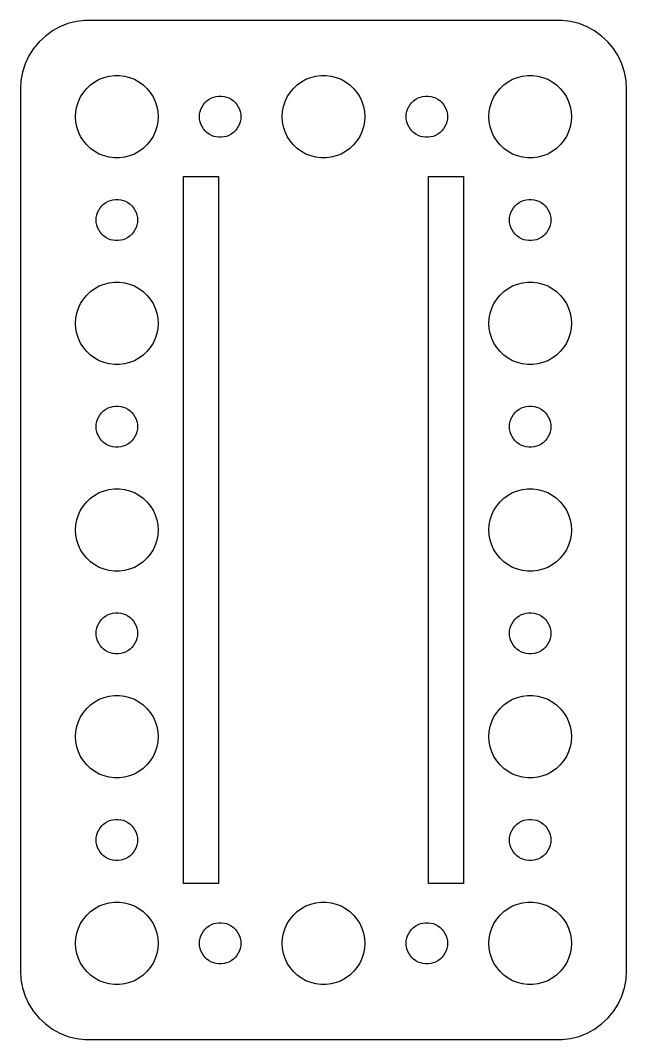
# Model space of a CAD drawing. Header units: metres. Extents: x -22 to 22, y 47 to 205.
# Drawn here: x -22 to 22, y 131 to 205 of the extents above; entities that cross this region are included whole.
import ezdxf

# ---------------------------------------------------------------- set-up
doc = ezdxf.new("R2010")
doc.units = ezdxf.units.M

msp = doc.modelspace()

# ---------------------------------------------------------------- linework, layer by layer
for p, q in [((-17.3139, 204.99), (-17.9369, 204.911)), ((17.3139, 204.99), (-17.3139, 204.99)), ((17.9369, 204.911), (17.3139, 204.99)), ((-19.6791, 204.222), (-20.1871, 203.853)), ((-19.1289, 204.524), (-19.6791, 204.222)), ((-18.5451, 204.755), (-19.1289, 204.524)), ((-17.9369, 204.911), (-18.5451, 204.755)), ((18.5451, 204.755), (17.9369, 204.911)), ((19.1289, 204.524), (18.5451, 204.755)), ((19.6791, 204.222), (19.1289, 204.524)), ((20.1871, 203.853), (19.6791, 204.222)), ((-20.1871, 203.853), (-20.6448, 203.423)), ((20.6448, 203.423), (20.1871, 203.853)), ((-21.0451, 202.939), (-21.3815, 202.409)), ((-20.6448, 203.423), (-21.0451, 202.939)), ((21.0451, 202.939), (20.6448, 203.423)), ((21.3815, 202.409), (21.0451, 202.939)), ((-21.3815, 202.409), (-21.6489, 201.841)), ((21.6489, 201.841), (21.3815, 202.409)), ((-21.8429, 201.243), (-21.9606, 200.627)), ((-21.6489, 201.841), (-21.8429, 201.243)), ((21.8429, 201.243), (21.6489, 201.841)), ((21.9606, 200.627), (21.8429, 201.243)), ((-21.9606, 200.627), (-22, 200)), ((-16.9123, 200.312), (-16.6075, 200.533)), ((-16.6075, 200.533), (-16.2773, 200.714)), ((-16.2773, 200.714), (-15.927, 200.853)), ((-15.927, 200.853), (-15.5621, 200.947)), ((-15.5621, 200.947), (-15.1884, 200.994)), ((-15.1884, 200.994), (-14.8116, 200.994)), ((-14.8116, 200.994), (-14.4379, 200.947)), ((-14.4379, 200.947), (-14.0729, 200.853)), ((-14.0729, 200.853), (-13.7227, 200.714)), ((-13.7227, 200.714), (-13.3925, 200.533)), ((-13.3925, 200.533), (-13.0877, 200.312)), ((-1.91226, 200.312), (-1.60747, 200.533)), ((-1.60747, 200.533), (-1.27733, 200.714)), ((-1.27733, 200.714), (-0.927048, 200.853)), ((-0.927048, 200.853), (-0.562134, 200.947)), ((-0.562134, 200.947), (-0.18837, 200.994)), ((-0.18837, 200.994), (0.18837, 200.994)), ((0.18837, 200.994), (0.562134, 200.947)), ((0.562134, 200.947), (0.927048, 200.853)), ((0.927048, 200.853), (1.27733, 200.714)), ((1.27733, 200.714), (1.60747, 200.533)), ((1.60747, 200.533), (1.91226, 200.312)), ((13.0877, 200.312), (13.3925, 200.533)), ((13.3925, 200.533), (13.7227, 200.714)), ((13.7227, 200.714), (14.0729, 200.853)), ((14.0729, 200.853), (14.4379, 200.947)), ((14.4379, 200.947), (14.8116, 200.994)), ((14.8116, 200.994), (15.1884, 200.994)), ((15.1884, 200.994), (15.5621, 200.947)), ((15.5621, 200.947), (15.927, 200.853)), ((15.927, 200.853), (16.2773, 200.714)), ((16.2773, 200.714), (16.6075, 200.533)), ((16.6075, 200.533), (16.9123, 200.312)), ((22, 200), (21.9606, 200.627)), ((-22, 200), (-22, 136)), ((-17.6289, 199.445), (-17.427, 199.763)), ((-17.427, 199.763), (-17.1869, 200.054)), ((-17.1869, 200.054), (-16.9123, 200.312)), ((-13.0877, 200.312), (-12.8131, 200.054)), ((-12.8131, 200.054), (-12.5729, 199.763)), ((-12.5729, 199.763), (-12.3711, 199.445)), ((-2.62891, 199.445), (-2.42705, 199.763)), ((-2.42705, 199.763), (-2.1869, 200.054)), ((-2.1869, 200.054), (-1.91226, 200.312)), ((1.91226, 200.312), (2.1869, 200.054)), ((2.1869, 200.054), (2.42705, 199.763)), ((2.42705, 199.763), (2.62891, 199.445)), ((12.3711, 199.445), (12.5729, 199.763)), ((12.5729, 199.763), (12.8131, 200.054)), ((12.8131, 200.054), (13.0877, 200.312)), ((16.9123, 200.312), (17.1869, 200.054)), ((17.1869, 200.054), (17.427, 199.763)), ((17.427, 199.763), (17.6289, 199.445)), ((22, 136), (22, 200)), ((-17.9057, 198.746), (-17.7893, 199.104)), ((-17.7893, 199.104), (-17.6289, 199.445)), ((-12.3711, 199.445), (-12.2107, 199.104)), ((-12.2107, 199.104), (-12.0942, 198.746)), ((-8.71352, 198.882), (-8.59344, 199.027)), ((-8.59344, 199.027), (-8.45613, 199.156)), ((-8.45613, 199.156), (-8.30373, 199.266)), ((-8.30373, 199.266), (-8.13866, 199.357)), ((-8.13866, 199.357), (-7.96352, 199.427)), ((-7.96352, 199.427), (-7.78107, 199.473)), ((-7.78107, 199.473), (-7.59418, 199.497)), ((-7.59418, 199.497), (-7.40581, 199.497)), ((-7.40581, 199.497), (-7.21892, 199.473)), ((-7.21892, 199.473), (-7.03647, 199.427)), ((-7.03647, 199.427), (-6.86133, 199.357)), ((-6.86133, 199.357), (-6.69626, 199.266)), ((-6.69626, 199.266), (-6.54385, 199.156)), ((-6.54385, 199.156), (-6.40654, 199.027)), ((-6.40654, 199.027), (-6.28647, 198.882)), ((-2.90575, 198.746), (-2.78932, 199.104)), ((-2.78932, 199.104), (-2.62891, 199.445)), ((2.62891, 199.445), (2.78932, 199.104)), ((2.78932, 199.104), (2.90575, 198.746)), ((6.28647, 198.882), (6.40654, 199.027)), ((6.40654, 199.027), (6.54385, 199.156)), ((6.54385, 199.156), (6.69626, 199.266)), ((6.69626, 199.266), (6.86133, 199.357)), ((6.86133, 199.357), (7.03647, 199.427)), ((7.03647, 199.427), (7.21892, 199.473)), ((7.21892, 199.473), (7.40581, 199.497)), ((7.40581, 199.497), (7.59418, 199.497)), ((7.59418, 199.497), (7.78107, 199.473)), ((7.78107, 199.473), (7.96352, 199.427)), ((7.96352, 199.427), (8.13866, 199.357)), ((8.13866, 199.357), (8.30373, 199.266)), ((8.30373, 199.266), (8.45613, 199.156)), ((8.45613, 199.156), (8.59344, 199.027)), ((8.59344, 199.027), (8.71352, 198.882)), ((12.0942, 198.746), (12.2107, 199.104)), ((12.2107, 199.104), (12.3711, 199.445)), ((17.6289, 199.445), (17.7893, 199.104)), ((17.7893, 199.104), (17.9057, 198.746)), ((-18, 198), (-17.9763, 198.376)), ((-17.9763, 198.376), (-17.9057, 198.746)), ((-12.0942, 198.746), (-12.0237, 198.376)), ((-12.0237, 198.376), (-12, 198)), ((-8.98816, 198.188), (-8.95287, 198.373)), ((-8.95287, 198.373), (-8.89465, 198.552)), ((-8.89465, 198.552), (-8.81445, 198.723)), ((-8.81445, 198.723), (-8.71352, 198.882)), ((-6.28647, 198.882), (-6.18553, 198.723)), ((-6.18553, 198.723), (-6.10533, 198.552)), ((-6.10533, 198.552), (-6.04712, 198.373)), ((-6.04712, 198.373), (-6.01183, 198.188)), ((-3, 198), (-2.97633, 198.376)), ((-2.97633, 198.376), (-2.90575, 198.746)), ((2.90575, 198.746), (2.97633, 198.376)), ((2.97633, 198.376), (3, 198)), ((6.01183, 198.188), (6.04712, 198.373)), ((6.04712, 198.373), (6.10533, 198.552)), ((6.10533, 198.552), (6.18553, 198.723)), ((6.18553, 198.723), (6.28647, 198.882)), ((8.71352, 198.882), (8.81445, 198.723)), ((8.81445, 198.723), (8.89465, 198.552)), ((8.89465, 198.552), (8.95287, 198.373)), ((8.95287, 198.373), (8.98816, 198.188)), ((12, 198), (12.0237, 198.376)), ((12.0237, 198.376), (12.0942, 198.746)), ((17.9057, 198.746), (17.9763, 198.376)), ((17.9763, 198.376), (18, 198)), ((-17.9763, 197.624), (-18, 198)), ((-17.9057, 197.254), (-17.9763, 197.624)), ((-12.0237, 197.624), (-12.0942, 197.254)), ((-12, 198), (-12.0237, 197.624)), ((-9, 198), (-8.98816, 198.188)), ((-8.98816, 197.812), (-9, 198)), ((-8.95287, 197.627), (-8.98816, 197.812)), ((-8.89465, 197.448), (-8.95287, 197.627)), ((-6.04712, 197.627), (-6.10533, 197.448)), ((-6.01183, 197.812), (-6.04712, 197.627)), ((-6.01183, 198.188), (-6, 198)), ((-6, 198), (-6.01183, 197.812)), ((-2.97633, 197.624), (-3, 198)), ((-2.90575, 197.254), (-2.97633, 197.624)), ((2.97633, 197.624), (2.90575, 197.254)), ((3, 198), (2.97633, 197.624)), ((6, 198), (6.01183, 198.188)), ((6.01183, 197.812), (6, 198)), ((6.04712, 197.627), (6.01183, 197.812)), ((6.10533, 197.448), (6.04712, 197.627)), ((8.95287, 197.627), (8.89465, 197.448)), ((8.98816, 197.812), (8.95287, 197.627)), ((8.98816, 198.188), (9, 198)), ((9, 198), (8.98816, 197.812)), ((12.0237, 197.624), (12, 198)), ((12.0942, 197.254), (12.0237, 197.624)), ((17.9763, 197.624), (17.9057, 197.254)), ((18, 198), (17.9763, 197.624)), ((-17.7893, 196.896), (-17.9057, 197.254)), ((-17.6289, 196.555), (-17.7893, 196.896)), ((-12.2107, 196.896), (-12.3711, 196.555)), ((-12.0942, 197.254), (-12.2107, 196.896)), ((-8.81445, 197.277), (-8.89465, 197.448)), ((-8.71352, 197.118), (-8.81445, 197.277)), ((-8.59344, 196.973), (-8.71352, 197.118)), ((-8.45613, 196.844), (-8.59344, 196.973)), ((-8.30373, 196.734), (-8.45613, 196.844)), ((-6.54385, 196.844), (-6.69626, 196.734)), ((-6.40654, 196.973), (-6.54385, 196.844)), ((-6.28647, 197.118), (-6.40654, 196.973)), ((-6.18553, 197.277), (-6.28647, 197.118)), ((-6.10533, 197.448), (-6.18553, 197.277)), ((-2.78932, 196.896), (-2.90575, 197.254)), ((-2.62891, 196.555), (-2.78932, 196.896)), ((2.78932, 196.896), (2.62891, 196.555)), ((2.90575, 197.254), (2.78932, 196.896)), ((6.18553, 197.277), (6.10533, 197.448)), ((6.28647, 197.118), (6.18553, 197.277)), ((6.40654, 196.973), (6.28647, 197.118)), ((6.54385, 196.844), (6.40654, 196.973)), ((6.69626, 196.734), (6.54385, 196.844)), ((8.45613, 196.844), (8.30373, 196.734)), ((8.59344, 196.973), (8.45613, 196.844)), ((8.71352, 197.118), (8.59344, 196.973)), ((8.81445, 197.277), (8.71352, 197.118)), ((8.89465, 197.448), (8.81445, 197.277)), ((12.2107, 196.896), (12.0942, 197.254)), ((12.3711, 196.555), (12.2107, 196.896)), ((17.7893, 196.896), (17.6289, 196.555)), ((17.9057, 197.254), (17.7893, 196.896)), ((-17.427, 196.237), (-17.6289, 196.555)), ((-17.1869, 195.946), (-17.427, 196.237)), ((-12.5729, 196.237), (-12.8131, 195.946)), ((-12.3711, 196.555), (-12.5729, 196.237)), ((-8.13866, 196.643), (-8.30373, 196.734)), ((-7.96352, 196.573), (-8.13866, 196.643)), ((-7.78107, 196.527), (-7.96352, 196.573)), ((-7.59418, 196.503), (-7.78107, 196.527)), ((-7.40581, 196.503), (-7.59418, 196.503)), ((-7.21892, 196.527), (-7.40581, 196.503)), ((-7.03647, 196.573), (-7.21892, 196.527)), ((-6.86133, 196.643), (-7.03647, 196.573)), ((-6.69626, 196.734), (-6.86133, 196.643)), ((-2.42705, 196.237), (-2.62891, 196.555)), ((-2.1869, 195.946), (-2.42705, 196.237)), ((2.42705, 196.237), (2.1869, 195.946)), ((2.62891, 196.555), (2.42705, 196.237)), ((6.86133, 196.643), (6.69626, 196.734)), ((7.03647, 196.573), (6.86133, 196.643)), ((7.21892, 196.527), (7.03647, 196.573)), ((7.40581, 196.503), (7.21892, 196.527)), ((7.59418, 196.503), (7.40581, 196.503)), ((7.78107, 196.527), (7.59418, 196.503)), ((7.96352, 196.573), (7.78107, 196.527)), ((8.13866, 196.643), (7.96352, 196.573)), ((8.30373, 196.734), (8.13866, 196.643)), ((12.5729, 196.237), (12.3711, 196.555)), ((12.8131, 195.946), (12.5729, 196.237)), ((17.427, 196.237), (17.1869, 195.946)), ((17.6289, 196.555), (17.427, 196.237)), ((-16.9123, 195.688), (-17.1869, 195.946)), ((-16.6075, 195.467), (-16.9123, 195.688)), ((-16.2773, 195.286), (-16.6075, 195.467)), ((-13.3925, 195.467), (-13.7227, 195.286)), ((-13.0877, 195.688), (-13.3925, 195.467)), ((-12.8131, 195.946), (-13.0877, 195.688)), ((-1.91226, 195.688), (-2.1869, 195.946)), ((-1.60747, 195.467), (-1.91226, 195.688)), ((-1.27733, 195.286), (-1.60747, 195.467)), ((1.60747, 195.467), (1.27733, 195.286)), ((1.91226, 195.688), (1.60747, 195.467)), ((2.1869, 195.946), (1.91226, 195.688)), ((13.0877, 195.688), (12.8131, 195.946)), ((13.3925, 195.467), (13.0877, 195.688)), ((13.7227, 195.286), (13.3925, 195.467)), ((16.6075, 195.467), (16.2773, 195.286)), ((16.9123, 195.688), (16.6075, 195.467)), ((17.1869, 195.946), (16.9123, 195.688)), ((-15.927, 195.147), (-16.2773, 195.286)), ((-15.5621, 195.053), (-15.927, 195.147)), ((-15.1884, 195.006), (-15.5621, 195.053)), ((-14.8116, 195.006), (-15.1884, 195.006)), ((-14.4379, 195.053), (-14.8116, 195.006)), ((-14.0729, 195.147), (-14.4379, 195.053)), ((-13.7227, 195.286), (-14.0729, 195.147)), ((-0.927048, 195.147), (-1.27733, 195.286)), ((-0.562134, 195.053), (-0.927048, 195.147)), ((-0.18837, 195.006), (-0.562134, 195.053)), ((0.18837, 195.006), (-0.18837, 195.006)), ((0.562134, 195.053), (0.18837, 195.006)), ((0.927048, 195.147), (0.562134, 195.053)), ((1.27733, 195.286), (0.927048, 195.147)), ((14.0729, 195.147), (13.7227, 195.286)), ((14.4379, 195.053), (14.0729, 195.147)), ((14.8116, 195.006), (14.4379, 195.053)), ((15.1884, 195.006), (14.8116, 195.006)), ((15.5621, 195.053), (15.1884, 195.006)), ((15.927, 195.147), (15.5621, 195.053)), ((16.2773, 195.286), (15.927, 195.147)), ((-10.16, 142.35), (-10.16, 193.65)), ((-10.16, 193.65), (-7.62, 193.65)), ((-7.62, 193.65), (-7.62, 142.35)), ((7.62, 142.35), (7.62, 193.65)), ((7.62, 193.65), (10.16, 193.65)), ((10.16, 193.65), (10.16, 142.35)), ((-16.0934, 191.527), (-15.9561, 191.656)), ((-15.9561, 191.656), (-15.8037, 191.766)), ((-15.8037, 191.766), (-15.6387, 191.857)), ((-15.6387, 191.857), (-15.4635, 191.927)), ((-15.4635, 191.927), (-15.2811, 191.973)), ((-15.2811, 191.973), (-15.0942, 191.997)), ((-15.0942, 191.997), (-14.9058, 191.997)), ((-14.9058, 191.997), (-14.7189, 191.973)), ((-14.7189, 191.973), (-14.5365, 191.927)), ((-14.5365, 191.927), (-14.3613, 191.857)), ((-14.3613, 191.857), (-14.1963, 191.766)), ((-14.1963, 191.766), (-14.0439, 191.656)), ((-14.0439, 191.656), (-13.9065, 191.527)), ((13.9065, 191.527), (14.0439, 191.656)), ((14.0439, 191.656), (14.1963, 191.766)), ((14.1963, 191.766), (14.3613, 191.857)), ((14.3613, 191.857), (14.5365, 191.927)), ((14.5365, 191.927), (14.7189, 191.973)), ((14.7189, 191.973), (14.9058, 191.997)), ((14.9058, 191.997), (15.0942, 191.997)), ((15.0942, 191.997), (15.2811, 191.973)), ((15.2811, 191.973), (15.4635, 191.927)), ((15.4635, 191.927), (15.6387, 191.857)), ((15.6387, 191.857), (15.8037, 191.766)), ((15.8037, 191.766), (15.9561, 191.656)), ((15.9561, 191.656), (16.0934, 191.527)), ((-16.4882, 190.688), (-16.4529, 190.873)), ((-16.4529, 190.873), (-16.3947, 191.052)), ((-16.3947, 191.052), (-16.3145, 191.223)), ((-16.3145, 191.223), (-16.2135, 191.382)), ((-16.2135, 191.382), (-16.0934, 191.527)), ((-13.9065, 191.527), (-13.7865, 191.382)), ((-13.7865, 191.382), (-13.6855, 191.223)), ((-13.6855, 191.223), (-13.6053, 191.052)), ((-13.6053, 191.052), (-13.5471, 190.873)), ((-13.5471, 190.873), (-13.5118, 190.688)), ((13.5118, 190.688), (13.5471, 190.873)), ((13.5471, 190.873), (13.6053, 191.052)), ((13.6053, 191.052), (13.6855, 191.223)), ((13.6855, 191.223), (13.7865, 191.382)), ((13.7865, 191.382), (13.9065, 191.527)), ((16.0934, 191.527), (16.2135, 191.382)), ((16.2135, 191.382), (16.3145, 191.223)), ((16.3145, 191.223), (16.3947, 191.052)), ((16.3947, 191.052), (16.4529, 190.873)), ((16.4529, 190.873), (16.4882, 190.688)), ((-16.5, 190.5), (-16.4882, 190.688)), ((-16.4882, 190.312), (-16.5, 190.5)), ((-16.4529, 190.127), (-16.4882, 190.312)), ((-13.5118, 190.312), (-13.5471, 190.127)), ((-13.5118, 190.688), (-13.5, 190.5)), ((-13.5, 190.5), (-13.5118, 190.312)), ((13.5, 190.5), (13.5118, 190.688)), ((13.5118, 190.312), (13.5, 190.5)), ((13.5471, 190.127), (13.5118, 190.312)), ((16.4882, 190.312), (16.4529, 190.127)), ((16.4882, 190.688), (16.5, 190.5)), ((16.5, 190.5), (16.4882, 190.312)), ((-16.3947, 189.948), (-16.4529, 190.127)), ((-16.3145, 189.777), (-16.3947, 189.948)), ((-16.2135, 189.618), (-16.3145, 189.777)), ((-16.0934, 189.473), (-16.2135, 189.618)), ((-15.9561, 189.344), (-16.0934, 189.473)), ((-13.9065, 189.473), (-14.0439, 189.344)), ((-13.7865, 189.618), (-13.9065, 189.473)), ((-13.6855, 189.777), (-13.7865, 189.618)), ((-13.6053, 189.948), (-13.6855, 189.777)), ((-13.5471, 190.127), (-13.6053, 189.948)), ((13.6053, 189.948), (13.5471, 190.127)), ((13.6855, 189.777), (13.6053, 189.948)), ((13.7865, 189.618), (13.6855, 189.777)), ((13.9065, 189.473), (13.7865, 189.618)), ((14.0439, 189.344), (13.9065, 189.473)), ((16.0934, 189.473), (15.9561, 189.344)), ((16.2135, 189.618), (16.0934, 189.473)), ((16.3145, 189.777), (16.2135, 189.618)), ((16.3947, 189.948), (16.3145, 189.777)), ((16.4529, 190.127), (16.3947, 189.948)), ((-15.8037, 189.234), (-15.9561, 189.344)), ((-15.6387, 189.143), (-15.8037, 189.234)), ((-15.4635, 189.073), (-15.6387, 189.143)), ((-15.2811, 189.027), (-15.4635, 189.073)), ((-15.0942, 189.003), (-15.2811, 189.027)), ((-14.9058, 189.003), (-15.0942, 189.003)), ((-14.7189, 189.027), (-14.9058, 189.003)), ((-14.5365, 189.073), (-14.7189, 189.027)), ((-14.3613, 189.143), (-14.5365, 189.073)), ((-14.1963, 189.234), (-14.3613, 189.143)), ((-14.0439, 189.344), (-14.1963, 189.234)), ((14.1963, 189.234), (14.0439, 189.344)), ((14.3613, 189.143), (14.1963, 189.234)), ((14.5365, 189.073), (14.3613, 189.143)), ((14.7189, 189.027), (14.5365, 189.073)), ((14.9058, 189.003), (14.7189, 189.027)), ((15.0942, 189.003), (14.9058, 189.003)), ((15.2811, 189.027), (15.0942, 189.003)), ((15.4635, 189.073), (15.2811, 189.027)), ((15.6387, 189.143), (15.4635, 189.073)), ((15.8037, 189.234), (15.6387, 189.143)), ((15.9561, 189.344), (15.8037, 189.234)), ((-16.6075, 185.533), (-16.2773, 185.714)), ((-16.2773, 185.714), (-15.927, 185.853)), ((-15.927, 185.853), (-15.5621, 185.947)), ((-15.5621, 185.947), (-15.1884, 185.994)), ((-15.1884, 185.994), (-14.8116, 185.994)), ((-14.8116, 185.994), (-14.4379, 185.947)), ((-14.4379, 185.947), (-14.0729, 185.853)), ((-14.0729, 185.853), (-13.7227, 185.714)), ((-13.7227, 185.714), (-13.3925, 185.533)), ((13.3925, 185.533), (13.7227, 185.714)), ((13.7227, 185.714), (14.0729, 185.853)), ((14.0729, 185.853), (14.4379, 185.947)), ((14.4379, 185.947), (14.8116, 185.994)), ((14.8116, 185.994), (15.1884, 185.994)), ((15.1884, 185.994), (15.5621, 185.947)), ((15.5621, 185.947), (15.927, 185.853)), ((15.927, 185.853), (16.2773, 185.714)), ((16.2773, 185.714), (16.6075, 185.533)), ((-17.427, 184.763), (-17.1869, 185.054)), ((-17.1869, 185.054), (-16.9123, 185.312)), ((-16.9123, 185.312), (-16.6075, 185.533)), ((-13.3925, 185.533), (-13.0877, 185.312)), ((-13.0877, 185.312), (-12.8131, 185.054)), ((-12.8131, 185.054), (-12.5729, 184.763)), ((12.5729, 184.763), (12.8131, 185.054)), ((12.8131, 185.054), (13.0877, 185.312)), ((13.0877, 185.312), (13.3925, 185.533)), ((16.6075, 185.533), (16.9123, 185.312)), ((16.9123, 185.312), (17.1869, 185.054)), ((17.1869, 185.054), (17.427, 184.763)), ((-17.7893, 184.104), (-17.6289, 184.445)), ((-17.6289, 184.445), (-17.427, 184.763)), ((-12.5729, 184.763), (-12.3711, 184.445)), ((-12.3711, 184.445), (-12.2107, 184.104)), ((12.2107, 184.104), (12.3711, 184.445)), ((12.3711, 184.445), (12.5729, 184.763)), ((17.427, 184.763), (17.6289, 184.445)), ((17.6289, 184.445), (17.7893, 184.104)), ((-17.9763, 183.376), (-17.9057, 183.746)), ((-17.9057, 183.746), (-17.7893, 184.104)), ((-12.2107, 184.104), (-12.0942, 183.746)), ((-12.0942, 183.746), (-12.0237, 183.376)), ((12.0237, 183.376), (12.0942, 183.746)), ((12.0942, 183.746), (12.2107, 184.104)), ((17.7893, 184.104), (17.9057, 183.746)), ((17.9057, 183.746), (17.9763, 183.376)), ((-18, 183), (-17.9763, 183.376)), ((-17.9763, 182.624), (-18, 183)), ((-12.0237, 183.376), (-12, 183)), ((-12, 183), (-12.0237, 182.624)), ((12, 183), (12.0237, 183.376)), ((12.0237, 182.624), (12, 183)), ((17.9763, 183.376), (18, 183)), ((18, 183), (17.9763, 182.624)), ((-17.9057, 182.254), (-17.9763, 182.624)), ((-17.7893, 181.896), (-17.9057, 182.254)), ((-12.0942, 182.254), (-12.2107, 181.896)), ((-12.0237, 182.624), (-12.0942, 182.254)), ((12.0942, 182.254), (12.0237, 182.624)), ((12.2107, 181.896), (12.0942, 182.254)), ((17.9057, 182.254), (17.7893, 181.896)), ((17.9763, 182.624), (17.9057, 182.254)), ((-17.6289, 181.555), (-17.7893, 181.896)), ((-17.427, 181.237), (-17.6289, 181.555)), ((-12.3711, 181.555), (-12.5729, 181.237)), ((-12.2107, 181.896), (-12.3711, 181.555)), ((12.3711, 181.555), (12.2107, 181.896)), ((12.5729, 181.237), (12.3711, 181.555)), ((17.6289, 181.555), (17.427, 181.237)), ((17.7893, 181.896), (17.6289, 181.555)), ((-17.1869, 180.946), (-17.427, 181.237)), ((-16.9123, 180.688), (-17.1869, 180.946)), ((-16.6075, 180.467), (-16.9123, 180.688)), ((-13.0877, 180.688), (-13.3925, 180.467)), ((-12.8131, 180.946), (-13.0877, 180.688)), ((-12.5729, 181.237), (-12.8131, 180.946)), ((12.8131, 180.946), (12.5729, 181.237)), ((13.0877, 180.688), (12.8131, 180.946)), ((13.3925, 180.467), (13.0877, 180.688)), ((16.9123, 180.688), (16.6075, 180.467)), ((17.1869, 180.946), (16.9123, 180.688)), ((17.427, 181.237), (17.1869, 180.946)), ((-16.2773, 180.286), (-16.6075, 180.467)), ((-15.927, 180.147), (-16.2773, 180.286)), ((-15.5621, 180.053), (-15.927, 180.147)), ((-15.1884, 180.006), (-15.5621, 180.053)), ((-14.8116, 180.006), (-15.1884, 180.006)), ((-14.4379, 180.053), (-14.8116, 180.006)), ((-14.0729, 180.147), (-14.4379, 180.053)), ((-13.7227, 180.286), (-14.0729, 180.147)), ((-13.3925, 180.467), (-13.7227, 180.286)), ((13.7227, 180.286), (13.3925, 180.467)), ((14.0729, 180.147), (13.7227, 180.286)), ((14.4379, 180.053), (14.0729, 180.147)), ((14.8116, 180.006), (14.4379, 180.053)), ((15.1884, 180.006), (14.8116, 180.006)), ((15.5621, 180.053), (15.1884, 180.006)), ((15.927, 180.147), (15.5621, 180.053)), ((16.2773, 180.286), (15.927, 180.147)), ((16.6075, 180.467), (16.2773, 180.286)), ((-15.8037, 176.766), (-15.6387, 176.857)), ((-15.6387, 176.857), (-15.4635, 176.927)), ((-15.4635, 176.927), (-15.2811, 176.973)), ((-15.2811, 176.973), (-15.0942, 176.997)), ((-15.0942, 176.997), (-14.9058, 176.997)), ((-14.9058, 176.997), (-14.7189, 176.973)), ((-14.7189, 176.973), (-14.5365, 176.927)), ((-14.5365, 176.927), (-14.3613, 176.857)), ((-14.3613, 176.857), (-14.1963, 176.766)), ((14.1963, 176.766), (14.3613, 176.857)), ((14.3613, 176.857), (14.5365, 176.927)), ((14.5365, 176.927), (14.7189, 176.973)), ((14.7189, 176.973), (14.9058, 176.997)), ((14.9058, 176.997), (15.0942, 176.997)), ((15.0942, 176.997), (15.2811, 176.973)), ((15.2811, 176.973), (15.4635, 176.927)), ((15.4635, 176.927), (15.6387, 176.857)), ((15.6387, 176.857), (15.8037, 176.766)), ((-16.3947, 176.052), (-16.3145, 176.223)), ((-16.3145, 176.223), (-16.2135, 176.382)), ((-16.2135, 176.382), (-16.0934, 176.527)), ((-16.0934, 176.527), (-15.9561, 176.656)), ((-15.9561, 176.656), (-15.8037, 176.766)), ((-14.1963, 176.766), (-14.0439, 176.656)), ((-14.0439, 176.656), (-13.9065, 176.527)), ((-13.9065, 176.527), (-13.7865, 176.382)), ((-13.7865, 176.382), (-13.6855, 176.223)), ((-13.6855, 176.223), (-13.6053, 176.052)), ((13.6053, 176.052), (13.6855, 176.223)), ((13.6855, 176.223), (13.7865, 176.382)), ((13.7865, 176.382), (13.9065, 176.527)), ((13.9065, 176.527), (14.0439, 176.656)), ((14.0439, 176.656), (14.1963, 176.766)), ((15.8037, 176.766), (15.9561, 176.656)), ((15.9561, 176.656), (16.0934, 176.527)), ((16.0934, 176.527), (16.2135, 176.382)), ((16.2135, 176.382), (16.3145, 176.223)), ((16.3145, 176.223), (16.3947, 176.052)), ((-16.5, 175.5), (-16.4882, 175.688)), ((-16.4882, 175.312), (-16.5, 175.5)), ((-16.4882, 175.688), (-16.4529, 175.873)), ((-16.4529, 175.873), (-16.3947, 176.052)), ((-13.6053, 176.052), (-13.5471, 175.873)), ((-13.5471, 175.873), (-13.5118, 175.688)), ((-13.5118, 175.688), (-13.5, 175.5)), ((-13.5, 175.5), (-13.5118, 175.312)), ((13.5, 175.5), (13.5118, 175.688)), ((13.5118, 175.312), (13.5, 175.5)), ((13.5118, 175.688), (13.5471, 175.873)), ((13.5471, 175.873), (13.6053, 176.052)), ((16.3947, 176.052), (16.4529, 175.873)), ((16.4529, 175.873), (16.4882, 175.688)), ((16.4882, 175.688), (16.5, 175.5)), ((16.5, 175.5), (16.4882, 175.312)), ((-16.4529, 175.127), (-16.4882, 175.312)), ((-16.3947, 174.948), (-16.4529, 175.127)), ((-16.3145, 174.777), (-16.3947, 174.948)), ((-16.2135, 174.618), (-16.3145, 174.777)), ((-16.0934, 174.473), (-16.2135, 174.618)), ((-13.7865, 174.618), (-13.9065, 174.473)), ((-13.6855, 174.777), (-13.7865, 174.618)), ((-13.6053, 174.948), (-13.6855, 174.777)), ((-13.5471, 175.127), (-13.6053, 174.948)), ((-13.5118, 175.312), (-13.5471, 175.127)), ((13.5471, 175.127), (13.5118, 175.312)), ((13.6053, 174.948), (13.5471, 175.127)), ((13.6855, 174.777), (13.6053, 174.948)), ((13.7865, 174.618), (13.6855, 174.777)), ((13.9065, 174.473), (13.7865, 174.618)), ((16.2135, 174.618), (16.0934, 174.473)), ((16.3145, 174.777), (16.2135, 174.618)), ((16.3947, 174.948), (16.3145, 174.777)), ((16.4529, 175.127), (16.3947, 174.948)), ((16.4882, 175.312), (16.4529, 175.127)), ((-15.9561, 174.344), (-16.0934, 174.473)), ((-15.8037, 174.234), (-15.9561, 174.344)), ((-15.6387, 174.143), (-15.8037, 174.234)), ((-15.4635, 174.073), (-15.6387, 174.143)), ((-15.2811, 174.027), (-15.4635, 174.073)), ((-15.0942, 174.003), (-15.2811, 174.027)), ((-14.9058, 174.003), (-15.0942, 174.003)), ((-14.7189, 174.027), (-14.9058, 174.003)), ((-14.5365, 174.073), (-14.7189, 174.027)), ((-14.3613, 174.143), (-14.5365, 174.073)), ((-14.1963, 174.234), (-14.3613, 174.143)), ((-14.0439, 174.344), (-14.1963, 174.234)), ((-13.9065, 174.473), (-14.0439, 174.344)), ((14.0439, 174.344), (13.9065, 174.473)), ((14.1963, 174.234), (14.0439, 174.344)), ((14.3613, 174.143), (14.1963, 174.234)), ((14.5365, 174.073), (14.3613, 174.143)), ((14.7189, 174.027), (14.5365, 174.073)), ((14.9058, 174.003), (14.7189, 174.027)), ((15.0942, 174.003), (14.9058, 174.003)), ((15.2811, 174.027), (15.0942, 174.003)), ((15.4635, 174.073), (15.2811, 174.027)), ((15.6387, 174.143), (15.4635, 174.073)), ((15.8037, 174.234), (15.6387, 174.143)), ((15.9561, 174.344), (15.8037, 174.234)), ((16.0934, 174.473), (15.9561, 174.344)), ((-15.927, 170.853), (-15.5621, 170.947)), ((-15.5621, 170.947), (-15.1884, 170.994)), ((-15.1884, 170.994), (-14.8116, 170.994)), ((-14.8116, 170.994), (-14.4379, 170.947)), ((-14.4379, 170.947), (-14.0729, 170.853)), ((14.0729, 170.853), (14.4379, 170.947)), ((14.4379, 170.947), (14.8116, 170.994)), ((14.8116, 170.994), (15.1884, 170.994)), ((15.1884, 170.994), (15.5621, 170.947)), ((15.5621, 170.947), (15.927, 170.853)), ((-17.1869, 170.054), (-16.9123, 170.312)), ((-16.9123, 170.312), (-16.6075, 170.533)), ((-16.6075, 170.533), (-16.2773, 170.714)), ((-16.2773, 170.714), (-15.927, 170.853)), ((-14.0729, 170.853), (-13.7227, 170.714)), ((-13.7227, 170.714), (-13.3925, 170.533)), ((-13.3925, 170.533), (-13.0877, 170.312)), ((-13.0877, 170.312), (-12.8131, 170.054)), ((12.8131, 170.054), (13.0877, 170.312)), ((13.0877, 170.312), (13.3925, 170.533)), ((13.3925, 170.533), (13.7227, 170.714)), ((13.7227, 170.714), (14.0729, 170.853)), ((15.927, 170.853), (16.2773, 170.714)), ((16.2773, 170.714), (16.6075, 170.533)), ((16.6075, 170.533), (16.9123, 170.312)), ((16.9123, 170.312), (17.1869, 170.054)), ((-17.7893, 169.104), (-17.6289, 169.445)), ((-17.6289, 169.445), (-17.427, 169.763)), ((-17.427, 169.763), (-17.1869, 170.054)), ((-12.8131, 170.054), (-12.5729, 169.763)), ((-12.5729, 169.763), (-12.3711, 169.445)), ((-12.3711, 169.445), (-12.2107, 169.104)), ((12.2107, 169.104), (12.3711, 169.445)), ((12.3711, 169.445), (12.5729, 169.763)), ((12.5729, 169.763), (12.8131, 170.054)), ((17.1869, 170.054), (17.427, 169.763)), ((17.427, 169.763), (17.6289, 169.445)), ((17.6289, 169.445), (17.7893, 169.104)), ((-17.9763, 168.376), (-17.9057, 168.746)), ((-17.9057, 168.746), (-17.7893, 169.104)), ((-12.2107, 169.104), (-12.0942, 168.746)), ((-12.0942, 168.746), (-12.0237, 168.376)), ((12.0237, 168.376), (12.0942, 168.746)), ((12.0942, 168.746), (12.2107, 169.104)), ((17.7893, 169.104), (17.9057, 168.746)), ((17.9057, 168.746), (17.9763, 168.376)), ((-18, 168), (-17.9763, 168.376)), ((-17.9763, 167.624), (-18, 168)), ((-12.0237, 168.376), (-12, 168)), ((-12, 168), (-12.0237, 167.624)), ((12, 168), (12.0237, 168.376)), ((12.0237, 167.624), (12, 168)), ((17.9763, 168.376), (18, 168)), ((18, 168), (17.9763, 167.624)), ((-17.9057, 167.254), (-17.9763, 167.624)), ((-17.7893, 166.896), (-17.9057, 167.254)), ((-12.0942, 167.254), (-12.2107, 166.896)), ((-12.0237, 167.624), (-12.0942, 167.254)), ((12.0942, 167.254), (12.0237, 167.624)), ((12.2107, 166.896), (12.0942, 167.254)), ((17.9057, 167.254), (17.7893, 166.896)), ((17.9763, 167.624), (17.9057, 167.254)), ((-17.6289, 166.555), (-17.7893, 166.896)), ((-17.427, 166.237), (-17.6289, 166.555)), ((-12.3711, 166.555), (-12.5729, 166.237)), ((-12.2107, 166.896), (-12.3711, 166.555)), ((12.3711, 166.555), (12.2107, 166.896)), ((12.5729, 166.237), (12.3711, 166.555)), ((17.6289, 166.555), (17.427, 166.237)), ((17.7893, 166.896), (17.6289, 166.555)), ((-17.1869, 165.946), (-17.427, 166.237)), ((-16.9123, 165.688), (-17.1869, 165.946)), ((-12.8131, 165.946), (-13.0877, 165.688)), ((-12.5729, 166.237), (-12.8131, 165.946)), ((12.8131, 165.946), (12.5729, 166.237)), ((13.0877, 165.688), (12.8131, 165.946)), ((17.1869, 165.946), (16.9123, 165.688)), ((17.427, 166.237), (17.1869, 165.946)), ((-16.6075, 165.467), (-16.9123, 165.688)), ((-16.2773, 165.286), (-16.6075, 165.467)), ((-15.927, 165.147), (-16.2773, 165.286)), ((-15.5621, 165.053), (-15.927, 165.147)), ((-15.1884, 165.006), (-15.5621, 165.053)), ((-14.8116, 165.006), (-15.1884, 165.006)), ((-14.4379, 165.053), (-14.8116, 165.006)), ((-14.0729, 165.147), (-14.4379, 165.053)), ((-13.7227, 165.286), (-14.0729, 165.147)), ((-13.3925, 165.467), (-13.7227, 165.286)), ((-13.0877, 165.688), (-13.3925, 165.467)), ((13.3925, 165.467), (13.0877, 165.688)), ((13.7227, 165.286), (13.3925, 165.467)), ((14.0729, 165.147), (13.7227, 165.286)), ((14.4379, 165.053), (14.0729, 165.147)), ((14.8116, 165.006), (14.4379, 165.053)), ((15.1884, 165.006), (14.8116, 165.006)), ((15.5621, 165.053), (15.1884, 165.006)), ((15.927, 165.147), (15.5621, 165.053)), ((16.2773, 165.286), (15.927, 165.147)), ((16.6075, 165.467), (16.2773, 165.286)), ((16.9123, 165.688), (16.6075, 165.467)), ((-16.3145, 161.223), (-16.2135, 161.382)), ((-16.2135, 161.382), (-16.0934, 161.527)), ((-16.0934, 161.527), (-15.9561, 161.656)), ((-15.9561, 161.656), (-15.8037, 161.766)), ((-15.8037, 161.766), (-15.6387, 161.857)), ((-15.6387, 161.857), (-15.4635, 161.927)), ((-15.4635, 161.927), (-15.2811, 161.973)), ((-15.2811, 161.973), (-15.0942, 161.997)), ((-15.0942, 161.997), (-14.9058, 161.997)), ((-14.9058, 161.997), (-14.7189, 161.973)), ((-14.7189, 161.973), (-14.5365, 161.927)), ((-14.5365, 161.927), (-14.3613, 161.857)), ((-14.3613, 161.857), (-14.1963, 161.766)), ((-14.1963, 161.766), (-14.0439, 161.656)), ((-14.0439, 161.656), (-13.9065, 161.527)), ((-13.9065, 161.527), (-13.7865, 161.382)), ((-13.7865, 161.382), (-13.6855, 161.223)), ((13.6855, 161.223), (13.7865, 161.382)), ((13.7865, 161.382), (13.9065, 161.527)), ((13.9065, 161.527), (14.0439, 161.656)), ((14.0439, 161.656), (14.1963, 161.766)), ((14.1963, 161.766), (14.3613, 161.857)), ((14.3613, 161.857), (14.5365, 161.927)), ((14.5365, 161.927), (14.7189, 161.973)), ((14.7189, 161.973), (14.9058, 161.997)), ((14.9058, 161.997), (15.0942, 161.997)), ((15.0942, 161.997), (15.2811, 161.973)), ((15.2811, 161.973), (15.4635, 161.927)), ((15.4635, 161.927), (15.6387, 161.857)), ((15.6387, 161.857), (15.8037, 161.766)), ((15.8037, 161.766), (15.9561, 161.656)), ((15.9561, 161.656), (16.0934, 161.527)), ((16.0934, 161.527), (16.2135, 161.382)), ((16.2135, 161.382), (16.3145, 161.223)), ((-16.5, 160.5), (-16.4882, 160.688)), ((-16.4882, 160.688), (-16.4529, 160.873)), ((-16.4529, 160.873), (-16.3947, 161.052)), ((-16.3947, 161.052), (-16.3145, 161.223)), ((-13.6855, 161.223), (-13.6053, 161.052)), ((-13.6053, 161.052), (-13.5471, 160.873)), ((-13.5471, 160.873), (-13.5118, 160.688)), ((-13.5118, 160.688), (-13.5, 160.5)), ((13.5, 160.5), (13.5118, 160.688)), ((13.5118, 160.688), (13.5471, 160.873)), ((13.5471, 160.873), (13.6053, 161.052)), ((13.6053, 161.052), (13.6855, 161.223)), ((16.3145, 161.223), (16.3947, 161.052)), ((16.3947, 161.052), (16.4529, 160.873)), ((16.4529, 160.873), (16.4882, 160.688)), ((16.4882, 160.688), (16.5, 160.5)), ((-16.4882, 160.312), (-16.5, 160.5)), ((-16.4529, 160.127), (-16.4882, 160.312)), ((-16.3947, 159.948), (-16.4529, 160.127)), ((-16.3145, 159.777), (-16.3947, 159.948)), ((-13.6053, 159.948), (-13.6855, 159.777)), ((-13.5471, 160.127), (-13.6053, 159.948)), ((-13.5118, 160.312), (-13.5471, 160.127)), ((-13.5, 160.5), (-13.5118, 160.312)), ((13.5118, 160.312), (13.5, 160.5)), ((13.5471, 160.127), (13.5118, 160.312)), ((13.6053, 159.948), (13.5471, 160.127)), ((13.6855, 159.777), (13.6053, 159.948)), ((16.3947, 159.948), (16.3145, 159.777)), ((16.4529, 160.127), (16.3947, 159.948)), ((16.4882, 160.312), (16.4529, 160.127)), ((16.5, 160.5), (16.4882, 160.312)), ((-16.2135, 159.618), (-16.3145, 159.777)), ((-16.0934, 159.473), (-16.2135, 159.618)), ((-15.9561, 159.344), (-16.0934, 159.473)), ((-15.8037, 159.234), (-15.9561, 159.344)), ((-15.6387, 159.143), (-15.8037, 159.234)), ((-15.4635, 159.073), (-15.6387, 159.143)), ((-15.2811, 159.027), (-15.4635, 159.073)), ((-14.5365, 159.073), (-14.7189, 159.027)), ((-14.3613, 159.143), (-14.5365, 159.073)), ((-14.1963, 159.234), (-14.3613, 159.143)), ((-14.0439, 159.344), (-14.1963, 159.234)), ((-13.9065, 159.473), (-14.0439, 159.344)), ((-13.7865, 159.618), (-13.9065, 159.473)), ((-13.6855, 159.777), (-13.7865, 159.618)), ((13.7865, 159.618), (13.6855, 159.777)), ((13.9065, 159.473), (13.7865, 159.618)), ((14.0439, 159.344), (13.9065, 159.473)), ((14.1963, 159.234), (14.0439, 159.344)), ((14.3613, 159.143), (14.1963, 159.234)), ((14.5365, 159.073), (14.3613, 159.143)), ((14.7189, 159.027), (14.5365, 159.073)), ((15.4635, 159.073), (15.2811, 159.027)), ((15.6387, 159.143), (15.4635, 159.073)), ((15.8037, 159.234), (15.6387, 159.143)), ((15.9561, 159.344), (15.8037, 159.234)), ((16.0934, 159.473), (15.9561, 159.344)), ((16.2135, 159.618), (16.0934, 159.473)), ((16.3145, 159.777), (16.2135, 159.618)), ((-15.0942, 159.003), (-15.2811, 159.027)), ((-14.9058, 159.003), (-15.0942, 159.003)), ((-14.7189, 159.027), (-14.9058, 159.003)), ((14.9058, 159.003), (14.7189, 159.027)), ((15.0942, 159.003), (14.9058, 159.003)), ((15.2811, 159.027), (15.0942, 159.003)), ((-16.9123, 155.312), (-16.6075, 155.533)), ((-16.6075, 155.533), (-16.2773, 155.714)), ((-16.2773, 155.714), (-15.927, 155.853)), ((-15.927, 155.853), (-15.5621, 155.947)), ((-15.5621, 155.947), (-15.1884, 155.994)), ((-15.1884, 155.994), (-14.8116, 155.994)), ((-14.8116, 155.994), (-14.4379, 155.947)), ((-14.4379, 155.947), (-14.0729, 155.853)), ((-14.0729, 155.853), (-13.7227, 155.714)), ((-13.7227, 155.714), (-13.3925, 155.533)), ((-13.3925, 155.533), (-13.0877, 155.312)), ((13.0877, 155.312), (13.3925, 155.533)), ((13.3925, 155.533), (13.7227, 155.714)), ((13.7227, 155.714), (14.0729, 155.853)), ((14.0729, 155.853), (14.4379, 155.947)), ((14.4379, 155.947), (14.8116, 155.994)), ((14.8116, 155.994), (15.1884, 155.994)), ((15.1884, 155.994), (15.5621, 155.947)), ((15.5621, 155.947), (15.927, 155.853)), ((15.927, 155.853), (16.2773, 155.714)), ((16.2773, 155.714), (16.6075, 155.533)), ((16.6075, 155.533), (16.9123, 155.312)), ((-17.6289, 154.445), (-17.427, 154.763)), ((-17.427, 154.763), (-17.1869, 155.054)), ((-17.1869, 155.054), (-16.9123, 155.312)), ((-13.0877, 155.312), (-12.8131, 155.054)), ((-12.8131, 155.054), (-12.5729, 154.763)), ((-12.5729, 154.763), (-12.3711, 154.445)), ((12.3711, 154.445), (12.5729, 154.763)), ((12.5729, 154.763), (12.8131, 155.054)), ((12.8131, 155.054), (13.0877, 155.312)), ((16.9123, 155.312), (17.1869, 155.054)), ((17.1869, 155.054), (17.427, 154.763)), ((17.427, 154.763), (17.6289, 154.445)), ((-17.9057, 153.746), (-17.7893, 154.104)), ((-17.7893, 154.104), (-17.6289, 154.445)), ((-12.3711, 154.445), (-12.2107, 154.104)), ((-12.2107, 154.104), (-12.0942, 153.746)), ((12.0942, 153.746), (12.2107, 154.104)), ((12.2107, 154.104), (12.3711, 154.445)), ((17.6289, 154.445), (17.7893, 154.104)), ((17.7893, 154.104), (17.9057, 153.746)), ((-18, 153), (-17.9763, 153.376)), ((-17.9763, 153.376), (-17.9057, 153.746)), ((-12.0942, 153.746), (-12.0237, 153.376)), ((-12.0237, 153.376), (-12, 153)), ((12, 153), (12.0237, 153.376)), ((12.0237, 153.376), (12.0942, 153.746)), ((17.9057, 153.746), (17.9763, 153.376)), ((17.9763, 153.376), (18, 153)), ((-17.9763, 152.624), (-18, 153)), ((-17.9057, 152.254), (-17.9763, 152.624)), ((-12.0237, 152.624), (-12.0942, 152.254)), ((-12, 153), (-12.0237, 152.624)), ((12.0237, 152.624), (12, 153)), ((12.0942, 152.254), (12.0237, 152.624)), ((17.9763, 152.624), (17.9057, 152.254)), ((18, 153), (17.9763, 152.624)), ((-17.7893, 151.896), (-17.9057, 152.254)), ((-17.6289, 151.555), (-17.7893, 151.896)), ((-12.2107, 151.896), (-12.3711, 151.555)), ((-12.0942, 152.254), (-12.2107, 151.896)), ((12.2107, 151.896), (12.0942, 152.254)), ((12.3711, 151.555), (12.2107, 151.896)), ((17.7893, 151.896), (17.6289, 151.555)), ((17.9057, 152.254), (17.7893, 151.896)), ((-17.427, 151.237), (-17.6289, 151.555)), ((-17.1869, 150.946), (-17.427, 151.237)), ((-16.9123, 150.688), (-17.1869, 150.946)), ((-12.8131, 150.946), (-13.0877, 150.688)), ((-12.5729, 151.237), (-12.8131, 150.946)), ((-12.3711, 151.555), (-12.5729, 151.237)), ((12.5729, 151.237), (12.3711, 151.555)), ((12.8131, 150.946), (12.5729, 151.237)), ((13.0877, 150.688), (12.8131, 150.946)), ((17.1869, 150.946), (16.9123, 150.688)), ((17.427, 151.237), (17.1869, 150.946)), ((17.6289, 151.555), (17.427, 151.237)), ((-16.6075, 150.467), (-16.9123, 150.688)), ((-16.2773, 150.286), (-16.6075, 150.467)), ((-15.927, 150.147), (-16.2773, 150.286)), ((-13.7227, 150.286), (-14.0729, 150.147)), ((-13.3925, 150.467), (-13.7227, 150.286)), ((-13.0877, 150.688), (-13.3925, 150.467)), ((13.3925, 150.467), (13.0877, 150.688)), ((13.7227, 150.286), (13.3925, 150.467)), ((14.0729, 150.147), (13.7227, 150.286)), ((16.2773, 150.286), (15.927, 150.147)), ((16.6075, 150.467), (16.2773, 150.286)), ((16.9123, 150.688), (16.6075, 150.467)), ((-15.5621, 150.053), (-15.927, 150.147)), ((-15.1884, 150.006), (-15.5621, 150.053)), ((-14.8116, 150.006), (-15.1884, 150.006)), ((-14.4379, 150.053), (-14.8116, 150.006)), ((-14.0729, 150.147), (-14.4379, 150.053)), ((14.4379, 150.053), (14.0729, 150.147)), ((14.8116, 150.006), (14.4379, 150.053)), ((15.1884, 150.006), (14.8116, 150.006)), ((15.5621, 150.053), (15.1884, 150.006)), ((15.927, 150.147), (15.5621, 150.053)), ((-16.2135, 146.382), (-16.0934, 146.527)), ((-16.0934, 146.527), (-15.9561, 146.656)), ((-15.9561, 146.656), (-15.8037, 146.766)), ((-15.8037, 146.766), (-15.6387, 146.857)), ((-15.6387, 146.857), (-15.4635, 146.927)), ((-15.4635, 146.927), (-15.2811, 146.973)), ((-15.2811, 146.973), (-15.0942, 146.997)), ((-15.0942, 146.997), (-14.9058, 146.997)), ((-14.9058, 146.997), (-14.7189, 146.973)), ((-14.7189, 146.973), (-14.5365, 146.927)), ((-14.5365, 146.927), (-14.3613, 146.857)), ((-14.3613, 146.857), (-14.1963, 146.766)), ((-14.1963, 146.766), (-14.0439, 146.656)), ((-14.0439, 146.656), (-13.9065, 146.527)), ((-13.9065, 146.527), (-13.7865, 146.382)), ((13.7865, 146.382), (13.9065, 146.527)), ((13.9065, 146.527), (14.0439, 146.656)), ((14.0439, 146.656), (14.1963, 146.766)), ((14.1963, 146.766), (14.3613, 146.857)), ((14.3613, 146.857), (14.5365, 146.927)), ((14.5365, 146.927), (14.7189, 146.973)), ((14.7189, 146.973), (14.9058, 146.997)), ((14.9058, 146.997), (15.0942, 146.997)), ((15.0942, 146.997), (15.2811, 146.973)), ((15.2811, 146.973), (15.4635, 146.927)), ((15.4635, 146.927), (15.6387, 146.857)), ((15.6387, 146.857), (15.8037, 146.766)), ((15.8037, 146.766), (15.9561, 146.656)), ((15.9561, 146.656), (16.0934, 146.527)), ((16.0934, 146.527), (16.2135, 146.382)), ((-16.4882, 145.688), (-16.4529, 145.873)), ((-16.4529, 145.873), (-16.3947, 146.052)), ((-16.3947, 146.052), (-16.3145, 146.223)), ((-16.3145, 146.223), (-16.2135, 146.382)), ((-13.7865, 146.382), (-13.6855, 146.223)), ((-13.6855, 146.223), (-13.6053, 146.052)), ((-13.6053, 146.052), (-13.5471, 145.873)), ((-13.5471, 145.873), (-13.5118, 145.688)), ((13.5118, 145.688), (13.5471, 145.873)), ((13.5471, 145.873), (13.6053, 146.052)), ((13.6053, 146.052), (13.6855, 146.223)), ((13.6855, 146.223), (13.7865, 146.382)), ((16.2135, 146.382), (16.3145, 146.223)), ((16.3145, 146.223), (16.3947, 146.052)), ((16.3947, 146.052), (16.4529, 145.873)), ((16.4529, 145.873), (16.4882, 145.688)), ((-16.5, 145.5), (-16.4882, 145.688)), ((-16.4882, 145.312), (-16.5, 145.5)), ((-16.4529, 145.127), (-16.4882, 145.312)), ((-16.3947, 144.948), (-16.4529, 145.127)), ((-13.5471, 145.127), (-13.6053, 144.948)), ((-13.5118, 145.312), (-13.5471, 145.127)), ((-13.5118, 145.688), (-13.5, 145.5)), ((-13.5, 145.5), (-13.5118, 145.312)), ((13.5, 145.5), (13.5118, 145.688)), ((13.5118, 145.312), (13.5, 145.5)), ((13.5471, 145.127), (13.5118, 145.312)), ((13.6053, 144.948), (13.5471, 145.127)), ((16.4529, 145.127), (16.3947, 144.948)), ((16.4882, 145.312), (16.4529, 145.127)), ((16.4882, 145.688), (16.5, 145.5)), ((16.5, 145.5), (16.4882, 145.312)), ((-16.3145, 144.777), (-16.3947, 144.948)), ((-16.2135, 144.618), (-16.3145, 144.777)), ((-16.0934, 144.473), (-16.2135, 144.618)), ((-15.9561, 144.344), (-16.0934, 144.473)), ((-15.8037, 144.234), (-15.9561, 144.344)), ((-14.0439, 144.344), (-14.1963, 144.234)), ((-13.9065, 144.473), (-14.0439, 144.344)), ((-13.7865, 144.618), (-13.9065, 144.473)), ((-13.6855, 144.777), (-13.7865, 144.618)), ((-13.6053, 144.948), (-13.6855, 144.777)), ((13.6855, 144.777), (13.6053, 144.948)), ((13.7865, 144.618), (13.6855, 144.777)), ((13.9065, 144.473), (13.7865, 144.618)), ((14.0439, 144.344), (13.9065, 144.473)), ((14.1963, 144.234), (14.0439, 144.344)), ((15.9561, 144.344), (15.8037, 144.234)), ((16.0934, 144.473), (15.9561, 144.344)), ((16.2135, 144.618), (16.0934, 144.473)), ((16.3145, 144.777), (16.2135, 144.618)), ((16.3947, 144.948), (16.3145, 144.777)), ((-15.6387, 144.143), (-15.8037, 144.234)), ((-15.4635, 144.073), (-15.6387, 144.143)), ((-15.2811, 144.027), (-15.4635, 144.073)), ((-15.0942, 144.003), (-15.2811, 144.027)), ((-14.9058, 144.003), (-15.0942, 144.003)), ((-14.7189, 144.027), (-14.9058, 144.003)), ((-14.5365, 144.073), (-14.7189, 144.027)), ((-14.3613, 144.143), (-14.5365, 144.073)), ((-14.1963, 144.234), (-14.3613, 144.143)), ((14.3613, 144.143), (14.1963, 144.234)), ((14.5365, 144.073), (14.3613, 144.143)), ((14.7189, 144.027), (14.5365, 144.073)), ((14.9058, 144.003), (14.7189, 144.027)), ((15.0942, 144.003), (14.9058, 144.003)), ((15.2811, 144.027), (15.0942, 144.003)), ((15.4635, 144.073), (15.2811, 144.027)), ((15.6387, 144.143), (15.4635, 144.073)), ((15.8037, 144.234), (15.6387, 144.143)), ((-7.62, 142.35), (-10.16, 142.35)), ((10.16, 142.35), (7.62, 142.35)), ((-16.6075, 140.533), (-16.2773, 140.714)), ((-16.2773, 140.714), (-15.927, 140.853)), ((-15.927, 140.853), (-15.5621, 140.947)), ((-15.5621, 140.947), (-15.1884, 140.994)), ((-15.1884, 140.994), (-14.8116, 140.994)), ((-14.8116, 140.994), (-14.4379, 140.947)), ((-14.4379, 140.947), (-14.0729, 140.853)), ((-14.0729, 140.853), (-13.7227, 140.714)), ((-13.7227, 140.714), (-13.3925, 140.533)), ((-1.60747, 140.533), (-1.27733, 140.714)), ((-1.27733, 140.714), (-0.927048, 140.853)), ((-0.927048, 140.853), (-0.562134, 140.947)), ((-0.562134, 140.947), (-0.18837, 140.994)), ((-0.18837, 140.994), (0.18837, 140.994)), ((0.18837, 140.994), (0.562134, 140.947)), ((0.562134, 140.947), (0.927048, 140.853)), ((0.927048, 140.853), (1.27733, 140.714)), ((1.27733, 140.714), (1.60747, 140.533)), ((13.3925, 140.533), (13.7227, 140.714)), ((13.7227, 140.714), (14.0729, 140.853)), ((14.0729, 140.853), (14.4379, 140.947)), ((14.4379, 140.947), (14.8116, 140.994)), ((14.8116, 140.994), (15.1884, 140.994)), ((15.1884, 140.994), (15.5621, 140.947)), ((15.5621, 140.947), (15.927, 140.853)), ((15.927, 140.853), (16.2773, 140.714)), ((16.2773, 140.714), (16.6075, 140.533)), ((-17.427, 139.763), (-17.1869, 140.054)), ((-17.1869, 140.054), (-16.9123, 140.312)), ((-16.9123, 140.312), (-16.6075, 140.533)), ((-13.3925, 140.533), (-13.0877, 140.312)), ((-13.0877, 140.312), (-12.8131, 140.054)), ((-12.8131, 140.054), (-12.5729, 139.763)), ((-2.42705, 139.763), (-2.1869, 140.054)), ((-2.1869, 140.054), (-1.91226, 140.312)), ((-1.91226, 140.312), (-1.60747, 140.533)), ((1.60747, 140.533), (1.91226, 140.312)), ((1.91226, 140.312), (2.1869, 140.054)), ((2.1869, 140.054), (2.42705, 139.763)), ((12.5729, 139.763), (12.8131, 140.054)), ((12.8131, 140.054), (13.0877, 140.312)), ((13.0877, 140.312), (13.3925, 140.533)), ((16.6075, 140.533), (16.9123, 140.312)), ((16.9123, 140.312), (17.1869, 140.054)), ((17.1869, 140.054), (17.427, 139.763)), ((-17.9057, 138.746), (-17.7893, 139.104)), ((-17.7893, 139.104), (-17.6289, 139.445)), ((-17.6289, 139.445), (-17.427, 139.763)), ((-12.5729, 139.763), (-12.3711, 139.445)), ((-12.3711, 139.445), (-12.2107, 139.104)), ((-12.2107, 139.104), (-12.0942, 138.746)), ((-8.59344, 139.027), (-8.45613, 139.156)), ((-8.45613, 139.156), (-8.30373, 139.266)), ((-8.30373, 139.266), (-8.13866, 139.357)), ((-8.13866, 139.357), (-7.96352, 139.427)), ((-7.96352, 139.427), (-7.78107, 139.473)), ((-7.78107, 139.473), (-7.59418, 139.497)), ((-7.59418, 139.497), (-7.40581, 139.497)), ((-7.40581, 139.497), (-7.21892, 139.473)), ((-7.21892, 139.473), (-7.03647, 139.427)), ((-7.03647, 139.427), (-6.86133, 139.357)), ((-6.86133, 139.357), (-6.69626, 139.266)), ((-6.69626, 139.266), (-6.54385, 139.156)), ((-6.54385, 139.156), (-6.40654, 139.027)), ((-2.90575, 138.746), (-2.78932, 139.104)), ((-2.78932, 139.104), (-2.62891, 139.445)), ((-2.62891, 139.445), (-2.42705, 139.763)), ((2.42705, 139.763), (2.62891, 139.445)), ((2.62891, 139.445), (2.78932, 139.104)), ((2.78932, 139.104), (2.90575, 138.746)), ((6.40654, 139.027), (6.54385, 139.156)), ((6.54385, 139.156), (6.69626, 139.266)), ((6.69626, 139.266), (6.86133, 139.357)), ((6.86133, 139.357), (7.03647, 139.427)), ((7.03647, 139.427), (7.21892, 139.473)), ((7.21892, 139.473), (7.40581, 139.497)), ((7.40581, 139.497), (7.59418, 139.497)), ((7.59418, 139.497), (7.78107, 139.473)), ((7.78107, 139.473), (7.96352, 139.427)), ((7.96352, 139.427), (8.13866, 139.357)), ((8.13866, 139.357), (8.30373, 139.266)), ((8.30373, 139.266), (8.45613, 139.156)), ((8.45613, 139.156), (8.59344, 139.027)), ((12.0942, 138.746), (12.2107, 139.104)), ((12.2107, 139.104), (12.3711, 139.445)), ((12.3711, 139.445), (12.5729, 139.763)), ((17.427, 139.763), (17.6289, 139.445)), ((17.6289, 139.445), (17.7893, 139.104)), ((17.7893, 139.104), (17.9057, 138.746)), ((-18, 138), (-17.9763, 138.376)), ((-17.9763, 138.376), (-17.9057, 138.746)), ((-12.0942, 138.746), (-12.0237, 138.376)), ((-12.0237, 138.376), (-12, 138)), ((-8.98816, 138.188), (-8.95287, 138.373)), ((-8.95287, 138.373), (-8.89465, 138.552)), ((-8.89465, 138.552), (-8.81445, 138.723)), ((-8.81445, 138.723), (-8.71352, 138.882)), ((-8.71352, 138.882), (-8.59344, 139.027)), ((-6.40654, 139.027), (-6.28647, 138.882)), ((-6.28647, 138.882), (-6.18553, 138.723)), ((-6.18553, 138.723), (-6.10533, 138.552)), ((-6.10533, 138.552), (-6.04712, 138.373)), ((-6.04712, 138.373), (-6.01183, 138.188)), ((-3, 138), (-2.97633, 138.376)), ((-2.97633, 138.376), (-2.90575, 138.746)), ((2.90575, 138.746), (2.97633, 138.376)), ((2.97633, 138.376), (3, 138)), ((6.01183, 138.188), (6.04712, 138.373)), ((6.04712, 138.373), (6.10533, 138.552)), ((6.10533, 138.552), (6.18553, 138.723)), ((6.18553, 138.723), (6.28647, 138.882)), ((6.28647, 138.882), (6.40654, 139.027)), ((8.59344, 139.027), (8.71352, 138.882)), ((8.71352, 138.882), (8.81445, 138.723)), ((8.81445, 138.723), (8.89465, 138.552)), ((8.89465, 138.552), (8.95287, 138.373)), ((8.95287, 138.373), (8.98816, 138.188)), ((12, 138), (12.0237, 138.376)), ((12.0237, 138.376), (12.0942, 138.746)), ((17.9057, 138.746), (17.9763, 138.376)), ((17.9763, 138.376), (18, 138)), ((-17.9763, 137.624), (-18, 138)), ((-17.9057, 137.254), (-17.9763, 137.624)), ((-12.0237, 137.624), (-12.0942, 137.254)), ((-12, 138), (-12.0237, 137.624)), ((-9, 138), (-8.98816, 138.188)), ((-8.98816, 137.812), (-9, 138)), ((-8.95287, 137.627), (-8.98816, 137.812)), ((-8.89465, 137.448), (-8.95287, 137.627)), ((-6.04712, 137.627), (-6.10533, 137.448)), ((-6.01183, 137.812), (-6.04712, 137.627)), ((-6.01183, 138.188), (-6, 138)), ((-6, 138), (-6.01183, 137.812)), ((-2.97633, 137.624), (-3, 138)), ((-2.90575, 137.254), (-2.97633, 137.624)), ((2.97633, 137.624), (2.90575, 137.254)), ((3, 138), (2.97633, 137.624)), ((6, 138), (6.01183, 138.188)), ((6.01183, 137.812), (6, 138)), ((6.04712, 137.627), (6.01183, 137.812)), ((6.10533, 137.448), (6.04712, 137.627)), ((8.95287, 137.627), (8.89465, 137.448)), ((8.98816, 137.812), (8.95287, 137.627)), ((8.98816, 138.188), (9, 138)), ((9, 138), (8.98816, 137.812)), ((12.0237, 137.624), (12, 138)), ((12.0942, 137.254), (12.0237, 137.624)), ((17.9763, 137.624), (17.9057, 137.254)), ((18, 138), (17.9763, 137.624)), ((-17.7893, 136.896), (-17.9057, 137.254)), ((-17.6289, 136.555), (-17.7893, 136.896)), ((-12.2107, 136.896), (-12.3711, 136.555)), ((-12.0942, 137.254), (-12.2107, 136.896)), ((-8.81445, 137.277), (-8.89465, 137.448)), ((-8.71352, 137.118), (-8.81445, 137.277)), ((-8.59344, 136.973), (-8.71352, 137.118)), ((-8.45613, 136.844), (-8.59344, 136.973)), ((-6.40654, 136.973), (-6.54385, 136.844)), ((-6.28647, 137.118), (-6.40654, 136.973)), ((-6.18553, 137.277), (-6.28647, 137.118)), ((-6.10533, 137.448), (-6.18553, 137.277)), ((-2.78932, 136.896), (-2.90575, 137.254)), ((-2.62891, 136.555), (-2.78932, 136.896)), ((2.78932, 136.896), (2.62891, 136.555)), ((2.90575, 137.254), (2.78932, 136.896)), ((6.18553, 137.277), (6.10533, 137.448)), ((6.28647, 137.118), (6.18553, 137.277)), ((6.40654, 136.973), (6.28647, 137.118)), ((6.54385, 136.844), (6.40654, 136.973)), ((8.59344, 136.973), (8.45613, 136.844)), ((8.71352, 137.118), (8.59344, 136.973)), ((8.81445, 137.277), (8.71352, 137.118)), ((8.89465, 137.448), (8.81445, 137.277)), ((12.2107, 136.896), (12.0942, 137.254)), ((12.3711, 136.555), (12.2107, 136.896)), ((17.7893, 136.896), (17.6289, 136.555)), ((17.9057, 137.254), (17.7893, 136.896)), ((-17.427, 136.237), (-17.6289, 136.555)), ((-17.1869, 135.946), (-17.427, 136.237)), ((-12.5729, 136.237), (-12.8131, 135.946)), ((-12.3711, 136.555), (-12.5729, 136.237)), ((-8.30373, 136.734), (-8.45613, 136.844)), ((-8.13866, 136.643), (-8.30373, 136.734)), ((-7.96352, 136.573), (-8.13866, 136.643)), ((-7.78107, 136.527), (-7.96352, 136.573)), ((-7.59418, 136.503), (-7.78107, 136.527)), ((-7.40581, 136.503), (-7.59418, 136.503)), ((-7.21892, 136.527), (-7.40581, 136.503)), ((-7.03647, 136.573), (-7.21892, 136.527)), ((-6.86133, 136.643), (-7.03647, 136.573)), ((-6.69626, 136.734), (-6.86133, 136.643)), ((-6.54385, 136.844), (-6.69626, 136.734)), ((-2.42705, 136.237), (-2.62891, 136.555)), ((-2.1869, 135.946), (-2.42705, 136.237)), ((2.42705, 136.237), (2.1869, 135.946)), ((2.62891, 136.555), (2.42705, 136.237)), ((6.69626, 136.734), (6.54385, 136.844)), ((6.86133, 136.643), (6.69626, 136.734)), ((7.03647, 136.573), (6.86133, 136.643)), ((7.21892, 136.527), (7.03647, 136.573)), ((7.40581, 136.503), (7.21892, 136.527)), ((7.59418, 136.503), (7.40581, 136.503)), ((7.78107, 136.527), (7.59418, 136.503)), ((7.96352, 136.573), (7.78107, 136.527)), ((8.13866, 136.643), (7.96352, 136.573)), ((8.30373, 136.734), (8.13866, 136.643)), ((8.45613, 136.844), (8.30373, 136.734)), ((12.5729, 136.237), (12.3711, 136.555)), ((12.8131, 135.946), (12.5729, 136.237)), ((17.427, 136.237), (17.1869, 135.946)), ((17.6289, 136.555), (17.427, 136.237)), ((-22, 136), (-21.9606, 135.373)), ((-16.9123, 135.688), (-17.1869, 135.946)), ((-16.6075, 135.467), (-16.9123, 135.688)), ((-16.2773, 135.286), (-16.6075, 135.467)), ((-13.3925, 135.467), (-13.7227, 135.286)), ((-13.0877, 135.688), (-13.3925, 135.467)), ((-12.8131, 135.946), (-13.0877, 135.688)), ((-1.91226, 135.688), (-2.1869, 135.946)), ((-1.60747, 135.467), (-1.91226, 135.688)), ((-1.27733, 135.286), (-1.60747, 135.467)), ((1.60747, 135.467), (1.27733, 135.286)), ((1.91226, 135.688), (1.60747, 135.467)), ((2.1869, 135.946), (1.91226, 135.688)), ((13.0877, 135.688), (12.8131, 135.946)), ((13.3925, 135.467), (13.0877, 135.688)), ((13.7227, 135.286), (13.3925, 135.467)), ((16.6075, 135.467), (16.2773, 135.286)), ((16.9123, 135.688), (16.6075, 135.467)), ((17.1869, 135.946), (16.9123, 135.688)), ((21.9606, 135.373), (22, 136)), ((-21.9606, 135.373), (-21.8429, 134.757)), ((-21.8429, 134.757), (-21.6489, 134.159)), ((-15.927, 135.147), (-16.2773, 135.286)), ((-15.5621, 135.053), (-15.927, 135.147)), ((-15.1884, 135.006), (-15.5621, 135.053)), ((-14.8116, 135.006), (-15.1884, 135.006)), ((-14.4379, 135.053), (-14.8116, 135.006)), ((-14.0729, 135.147), (-14.4379, 135.053)), ((-13.7227, 135.286), (-14.0729, 135.147)), ((-0.927048, 135.147), (-1.27733, 135.286)), ((-0.562134, 135.053), (-0.927048, 135.147)), ((-0.18837, 135.006), (-0.562134, 135.053)), ((0.18837, 135.006), (-0.18837, 135.006)), ((0.562134, 135.053), (0.18837, 135.006)), ((0.927048, 135.147), (0.562134, 135.053)), ((1.27733, 135.286), (0.927048, 135.147)), ((14.0729, 135.147), (13.7227, 135.286)), ((14.4379, 135.053), (14.0729, 135.147)), ((14.8116, 135.006), (14.4379, 135.053)), ((15.1884, 135.006), (14.8116, 135.006)), ((15.5621, 135.053), (15.1884, 135.006)), ((15.927, 135.147), (15.5621, 135.053)), ((16.2773, 135.286), (15.927, 135.147)), ((21.6489, 134.159), (21.8429, 134.757)), ((21.8429, 134.757), (21.9606, 135.373)), ((-21.6489, 134.159), (-21.3815, 133.591)), ((21.3815, 133.591), (21.6489, 134.159)), ((-21.3815, 133.591), (-21.0451, 133.061)), ((21.0451, 133.061), (21.3815, 133.591)), ((-21.0451, 133.061), (-20.6448, 132.577)), ((-20.6448, 132.577), (-20.1871, 132.147)), ((20.1871, 132.147), (20.6448, 132.577)), ((20.6448, 132.577), (21.0451, 133.061)), ((-20.1871, 132.147), (-19.6791, 131.778)), ((-19.6791, 131.778), (-19.1289, 131.476)), ((19.1289, 131.476), (19.6791, 131.778)), ((19.6791, 131.778), (20.1871, 132.147)), ((-19.1289, 131.476), (-18.5451, 131.245)), ((-18.5451, 131.245), (-17.9369, 131.089)), ((-17.9369, 131.089), (-17.3139, 131.01)), ((-17.3139, 131.01), (17.3139, 131.01)), ((17.3139, 131.01), (17.9369, 131.089)), ((17.9369, 131.089), (18.5451, 131.245)), ((18.5451, 131.245), (19.1289, 131.476))]:
    msp.add_line(p, q)

doc.saveas('drawing.dxf')
